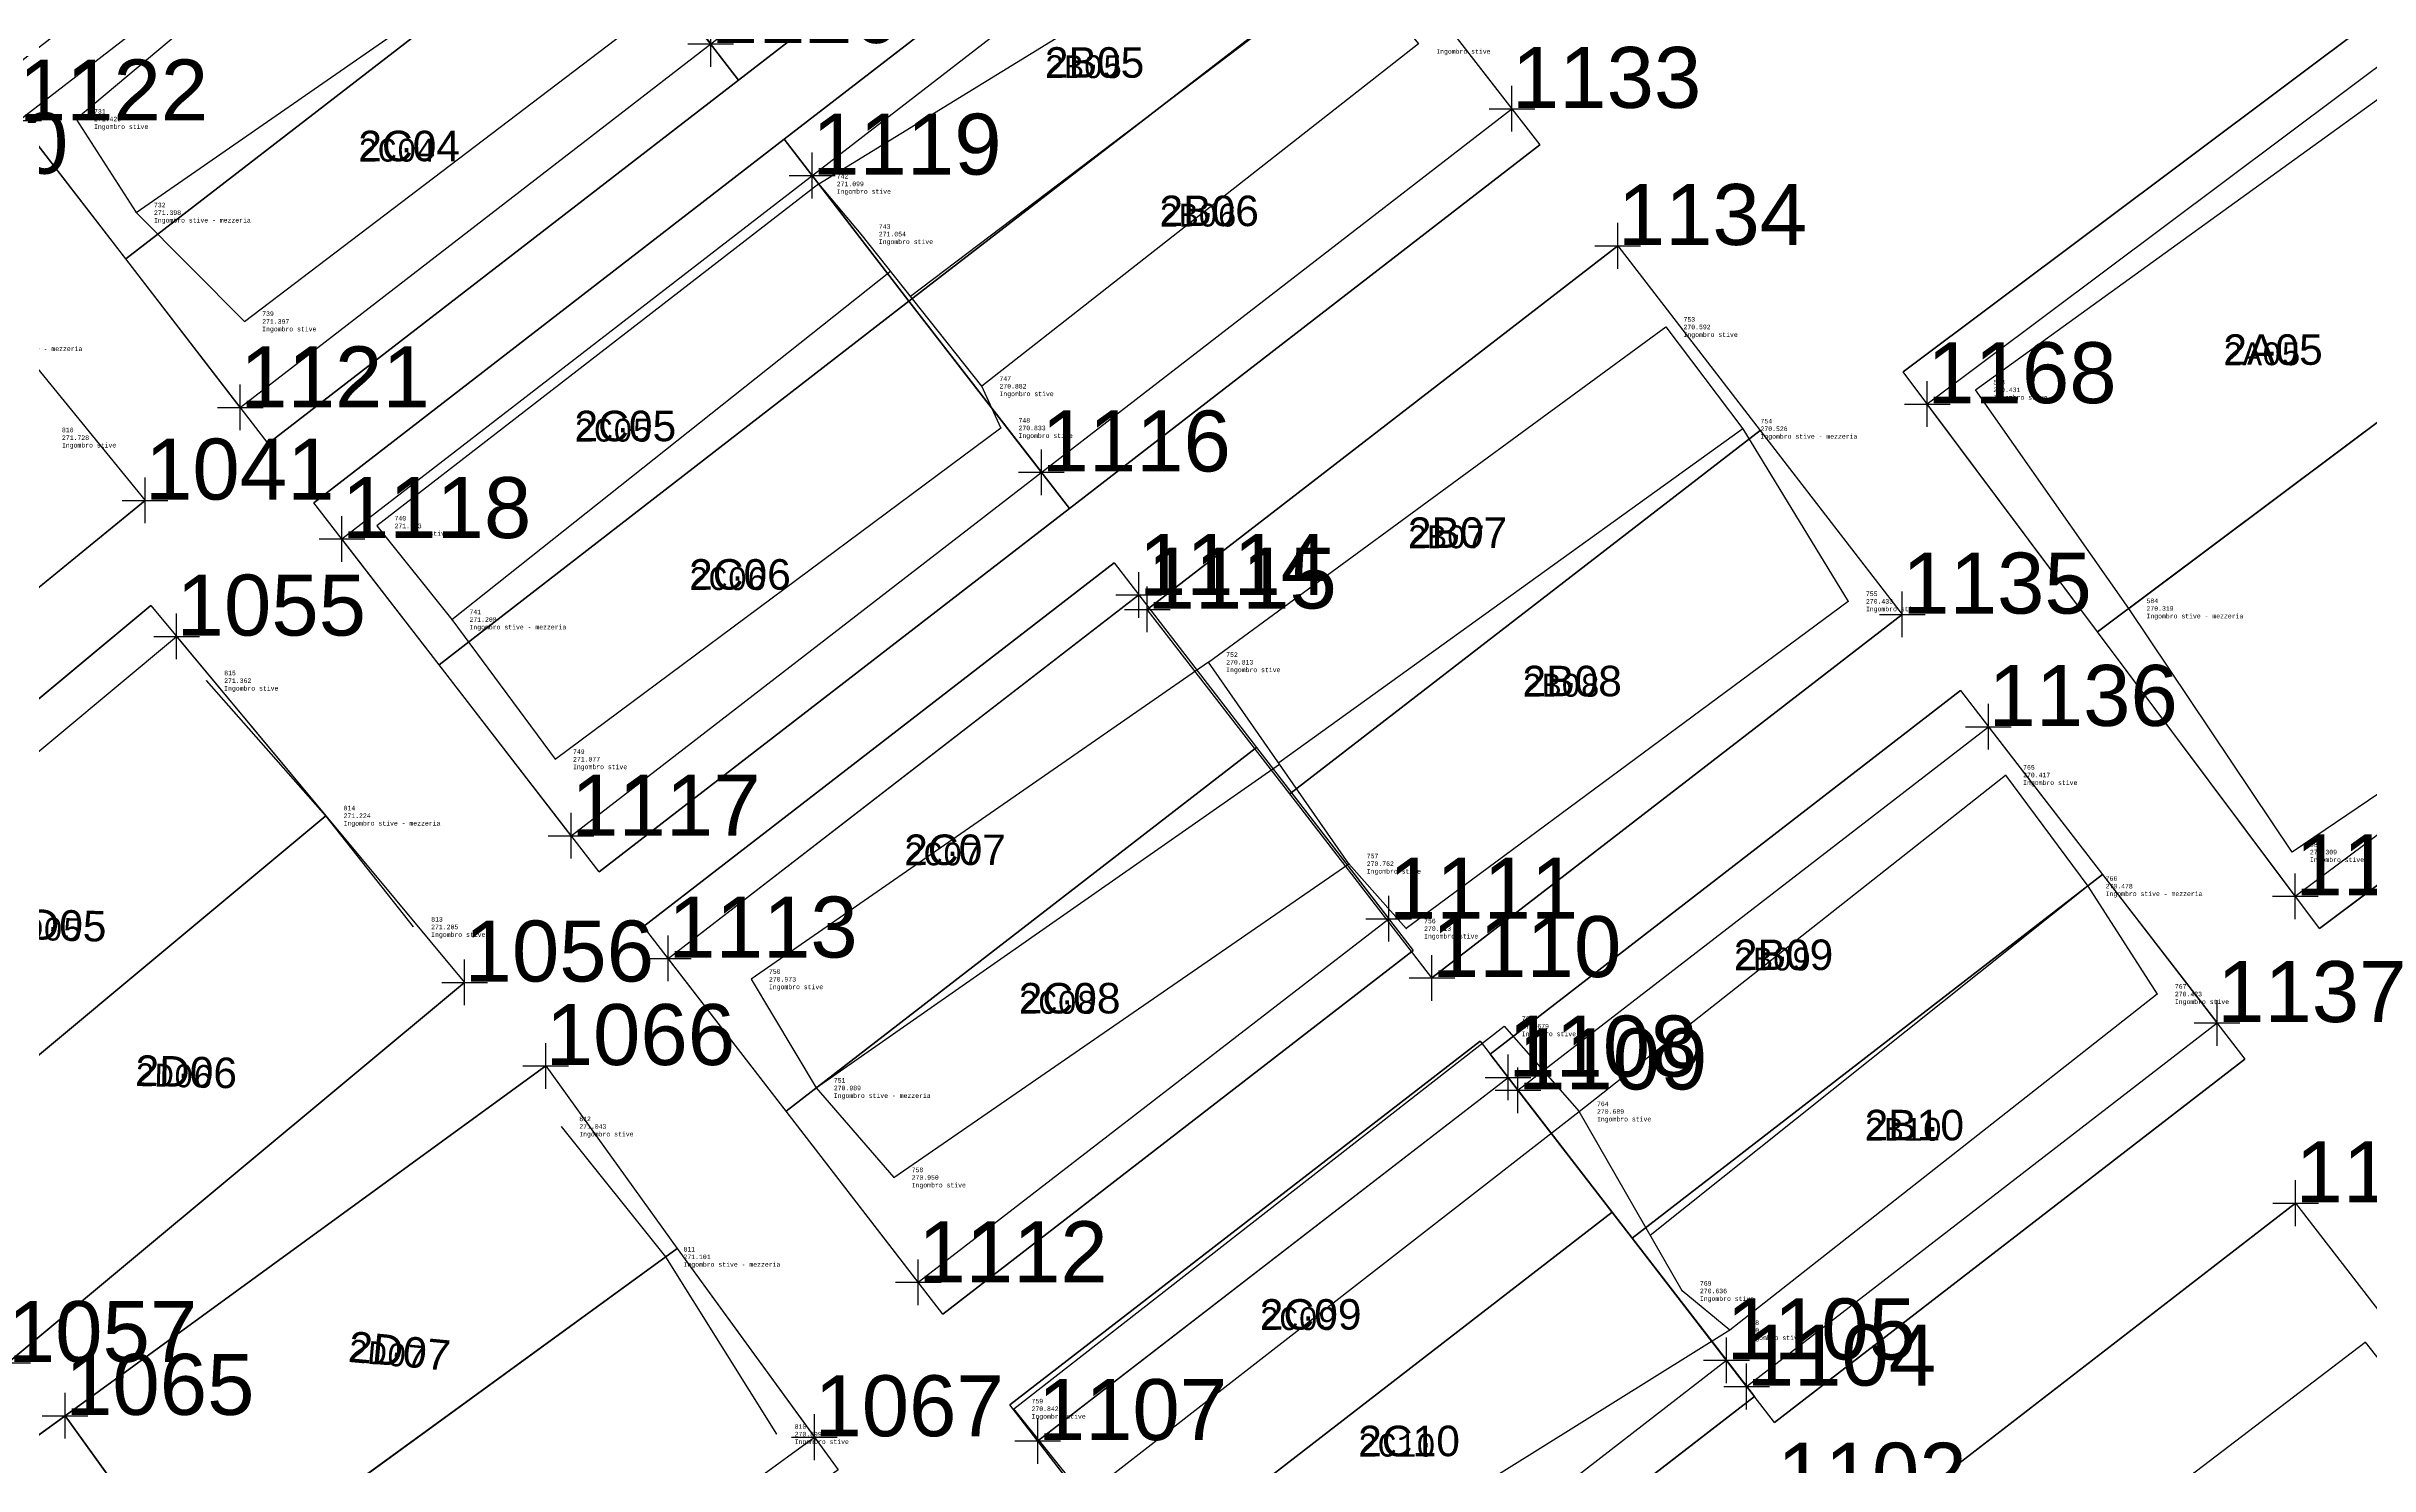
# Model space of a CAD drawing. Extents: x -1000 to 923337, y -63322 to 323191.
# Drawn here: x 249076 to 299885, y 67759 to 98782 of the extents above; entities that cross this region are included whole.
import ezdxf
from ezdxf.enums import TextEntityAlignment as Align

# ---------------------------------------------------------------- set-up
doc = ezdxf.new("R2010")
doc.units = 0
doc.header["$PDMODE"] = 35
doc.header["$PDSIZE"] = 1
for name, color, linetype in [('punti tracciati', 7, 'Continuous'), ('WF nome aree GPS', 7, 'Continuous'), ('WF_ingombro_stive_2', 1, 'Continuous'), ('WF_lato_di_accesso', 40, 'Continuous'), ('WF_nome_aree_GPS', 7, 'Continuous'), ('WF_tracciatura', 30, 'Continuous')]:
    doc.layers.add(name, color=color, linetype=linetype)
for name, color, linetype, lineweight in [('WF ingombro stive 2', 1, 'Continuous', 30), ('WF lato di accesso', 40, 'Continuous', 30), ('WF tracciatura', 30, 'Continuous', 30)]:
    doc.layers.add(name, color=color, linetype=linetype, lineweight=lineweight)
doc.styles.add('FONTSTYLE_1', font='arial.ttf', dxfattribs={"height": 0.2})
doc.styles.add('FONTSTYLE_2', font='arial.ttf', dxfattribs={"height": 0.2})
doc.styles.get("Standard").update_dxf_attribs({"font": 'consola.ttf', "height": 500})

# ---------------------------------------------------------------- blocks, each defined once
blk = doc.blocks.new('rilievo 2')
at = {"color": 8}
for points in [[(347289, -485032, -777), (337889, -492921, -571), (339200, -494968, -593), (341567, -497346, -595), (351295, -489952, -823)], [(339200, -494968, -593), (349504, -487826, -801)], [(365781, -489495, -1177), (356136, -496801, -1008)], [(354133, -494340, -892), (344462, -501817, -718), (346101, -503864, -783), (348365, -506918, -915), (358109, -499676, -1158), (357692, -498763, -1109)], [(346101, -503864, -783), (355695, -496245, -979)], [(382780, -503622, -1672), (392506, -496343, -1791)], [(374337, -499693, -1466), (364188, -506999, -1204)], [(362651, -504797, -1178), (352650, -511728, -1019), (354070, -514105, -1002), (355772, -516062, -1042), (365725, -509201, -1229)], [(345263, -510584, -786), (343347, -508153, -768), (340736, -505200, -630)], [(354070, -514105, -1002), (364206, -507026, -1204)], [(381886, -509693, -1513), (372314, -517327, -253129)], [(360479, -522615, -1052), (359841, -522918, -1148), (358393, -521118, -1149), (369117, -512756, -1313), (370761, -514619, -1303)], [(374052, -519400, -1370), (363315, -526095, -1184), (361736, -524383, -897), (360479, -522615, -1052), (370761, -514619, -1303)], [(353213, -521673, -1093), (350782, -517797, -890), (348502, -514947, -948)]]:
    blk.add_polyline3d(points, dxfattribs=at)
for points in [[(355054, -495437, -938), (354133, -494340, -892), (364574, -487924, -1094), (365781, -489495, -1177), (367246, -491278, -1214), (357692, -498763, -1109)], [(389114, -491843, -1792), (392506, -496343, -1791), (396638, -501993, -1839), (386353, -508947, -1682), (382780, -503622, -1672), (379429, -498842, -1561)], [(362651, -504797, -1178), (372653, -497468, -1399), (374337, -499693, -1466), (376643, -503466, -1558), (366979, -510621, -1278), (365725, -509201, -1229)], [(370761, -514619, -1303), (380082, -507263, -1574), (381886, -509693, -1513), (383400, -512051, -1568), (374052, -519400, -1370), (373012, -518543, -1355)], [(387951, -519659, -1616), (393272, -526405, -1688), (383711, -533397, -1597), (378575, -526813, -1499)]]:
    blk.add_polyline3d(points, close=True, dxfattribs=at)
for p in [(337889, -492921, -571), (354133, -494340, -892), (339200, -494968, -593), (355054, -495437, -938), (341567, -497346, -595), (372653, -497468, -1399), (357692, -498763, -1109), (379429, -498842, -1561), (358109, -499676, -1158), (374337, -499693, -1466), (344462, -501817, -718), (376643, -503466, -1558), (346101, -503864, -783), (382780, -503622, -1672), (362651, -504797, -1178), (340736, -505200, -630), (348365, -506918, -915), (380082, -507263, -1574), (343347, -508153, -768), (386353, -508947, -1682), (365725, -509201, -1229), (381886, -509693, -1513), (345263, -510584, -786), (366979, -510621, -1278), (352650, -511728, -1019), (383400, -512051, -1568), (369117, -512756, -1313), (354070, -514105, -1002), (370761, -514619, -1303), (348502, -514947, -948), (355772, -516062, -1042), (350782, -517797, -890), (373012, -518543, -1355), (374052, -519400, -1370), (387951, -519659, -1616), (358393, -521118, -1149), (353213, -521673, -1093)]:
    blk.add_point(p, dxfattribs=at)
for s, p in [('Ingombro stive', (367635, -491445, -1214)), ('731', (338278, -492755, -571)), ('271.420', (338278, -492921, -571)), ('Ingombro stive', (338278, -493088, -571)), ('271.099', (354522, -494340, -892)), ('742', (354522, -494173, -892)), ('732', (339589, -494801, -593)), ('Ingombro stive', (354522, -494506, -892)), ('271.398', (339589, -494968, -593)), ('Ingombro stive - mezzeria', (339589, -495135, -593)), ('743', (355443, -495271, -938)), ('271.054', (355443, -495437, -938)), ('Ingombro stive', (355443, -495604, -938)), ('271.397', (341956, -497346, -595)), ('739', (341956, -497179, -595)), ('270.592', (373042, -497468, -1399)), ('753', (373042, -497302, -1399)), ('Ingombro stive - mezzeria', (335905, -497945, -116)), ('Ingombro stive', (341956, -497513, -595)), ('Ingombro stive', (373042, -497635, -1399)), ('270.882', (358081, -498763, -1109)), ('747', (358081, -498596, -1109)), ('Ingombro stive', (358081, -498930, -1109)), ('583', (379818, -498675, -1561)), ('270.431', (379818, -498842, -1561)), ('Ingombro stive', (379818, -499009, -1561)), ('816', (337577, -499720, -264)), ('271.728', (337577, -499887, -264)), ('270.833', (358498, -499676, -1158)), ('748', (358498, -499509, -1158)), ('Ingombro stive', (358498, -499843, -1158)), ('270.526', (374726, -499693, -1466)), ('754', (374726, -499527, -1466)), ('Ingombro stive - mezzeria', (374726, -499860, -1466)), ('Ingombro stive', (337577, -500053, -264)), ('271.273', (344851, -501817, -718)), ('740', (344851, -501650, -718)), ('Ingombro stive', (344851, -501983, -718)), ('270.433', (377032, -503466, -1558)), ('755', (377032, -503300, -1558)), ('584', (383168, -503455, -1672)), ('271.208', (346490, -503864, -783)), ('741', (346490, -503697, -783)), ('Ingombro stive - mezzeria', (346490, -504030, -783)), ('Ingombro stive', (377032, -503633, -1558)), ('270.319', (383168, -503622, -1672)), ('Ingombro stive - mezzeria', (383168, -503788, -1672)), ('815', (341125, -505033, -630)), ('270.813', (363040, -504797, -1178)), ('752', (363040, -504631, -1178)), ('Ingombro stive', (363040, -504964, -1178)), ('271.362', (341125, -505200, -630)), ('Ingombro stive', (341125, -505367, -630)), ('271.077', (348754, -506918, -915)), ('749', (348754, -506752, -915)), ('Ingombro stive', (348754, -507085, -915)), ('765', (380470, -507096, -1574)), ('270.417', (380470, -507263, -1574)), ('Ingombro stive', (380470, -507430, -1574)), ('814', (343736, -507986, -768)), ('271.224', (343736, -508153, -768)), ('Ingombro stive - mezzeria', (343736, -508319, -768)), ('757', (366114, -509034, -1229)), ('585', (386742, -508781, -1682)), ('270.309', (386742, -508947, -1682)), ('Ingombro stive', (386742, -509114, -1682)), ('270.762', (366114, -509201, -1229)), ('Ingombro stive', (366114, -509367, -1229)), ('766', (382275, -509526, -1513)), ('270.478', (382275, -509693, -1513)), ('Ingombro stive - mezzeria', (382275, -509860, -1513)), ('813', (345652, -510417, -786)), ('271.205', (345652, -510584, -786)), ('270.713', (367368, -510621, -1278)), ('756', (367368, -510454, -1278)), ('Ingombro stive', (345652, -510751, -786)), ('Ingombro stive', (367368, -510787, -1278)), ('750', (353039, -511561, -1019)), ('270.973', (353039, -511728, -1019)), ('Ingombro stive', (353039, -511895, -1019)), ('270.423', (383789, -512051, -1568)), ('767', (383789, -511885, -1568)), ('763', (369506, -512589, -1313)), ('Ingombro stive', (383789, -512218, -1568)), ('270.679', (369506, -512756, -1313)), ('Ingombro stive', (369506, -512923, -1313)), ('270.989', (354459, -514105, -1002)), ('751', (354459, -513938, -1002)), ('Ingombro stive - mezzeria', (354459, -514272, -1002)), ('270.689', (371150, -514619, -1303)), ('764', (371150, -514453, -1303)), ('812', (348891, -514780, -948)), ('271.043', (348891, -514947, -948)), ('Ingombro stive', (348891, -515114, -948)), ('Ingombro stive', (371150, -514786, -1303)), ('270.950', (356161, -516062, -1042)), ('758', (356161, -515896, -1042)), ('Ingombro stive', (356161, -516229, -1042)), ('811', (351171, -517630, -890)), ('271.101', (351171, -517797, -890)), ('Ingombro stive - mezzeria', (351171, -517963, -890)), ('270.636', (373401, -518543, -1355)), ('769', (373401, -518376, -1355)), ('Ingombro stive', (373401, -518710, -1355)), ('768', (374441, -519233, -1370)), ('270.621', (374441, -519400, -1370)), ('Ingombro stive', (374441, -519567, -1370)), ('270.842', (358782, -521118, -1149)), ('759', (358782, -520951, -1149)), ('Ingombro stive', (358782, -521285, -1149)), ('810', (353602, -521506, -1093)), ('270.899', (353602, -521673, -1093)), ('Ingombro stive', (353602, -521839, -1093))]:
    blk.add_text(s, height=100, dxfattribs=at).set_placement(p, align=Align.MIDDLE_LEFT)
blk = doc.blocks.new('Croce___ATS')
at = {"color": 0}
for p, q in [((-0.5, 0), (0.5, 0)), ((0, -0.5), (0, 0.5))]:
    blk.add_line(p, q, dxfattribs=at)
blk = doc.blocks.new('T_P_46')
at = {"color": 7}
blk.add_point((0, 0), dxfattribs=at)
blk.add_blockref('Croce___ATS', (0, 0), dxfattribs=at)
at = {"color": 7, "insert": (0, 0), "char_height": 1.3333, "attachment_point": 7, "style": 'FONTSTYLE_1'}
blk.add_mtext('1040', dxfattribs=at)
blk = doc.blocks.new('T_P_47')
at = {"color": 7}
blk.add_point((0, 0), dxfattribs=at)
blk.add_blockref('Croce___ATS', (0, 0), dxfattribs=at)
at = {"color": 7, "insert": (0, 0), "char_height": 1.3333, "attachment_point": 7, "style": 'FONTSTYLE_1'}
blk.add_mtext('1041', dxfattribs=at)
blk = doc.blocks.new('T_P_61')
at = {"color": 7}
blk.add_point((0, 0), dxfattribs=at)
blk.add_blockref('Croce___ATS', (0, 0), dxfattribs=at)
at = {"color": 7, "insert": (0, 0), "char_height": 1.3333, "attachment_point": 7, "style": 'FONTSTYLE_1'}
blk.add_mtext('1055', dxfattribs=at)
blk = doc.blocks.new('T_P_62')
at = {"color": 7}
blk.add_point((0, 0), dxfattribs=at)
blk.add_blockref('Croce___ATS', (0, 0), dxfattribs=at)
at = {"color": 7, "insert": (0, 0), "char_height": 1.3333, "attachment_point": 7, "style": 'FONTSTYLE_1'}
blk.add_mtext('1056', dxfattribs=at)
blk = doc.blocks.new('T_P_63')
at = {"color": 7}
blk.add_point((0, 0), dxfattribs=at)
blk.add_blockref('Croce___ATS', (0, 0), dxfattribs=at)
at = {"color": 7, "insert": (0, 0), "char_height": 1.3333, "attachment_point": 7, "style": 'FONTSTYLE_1'}
blk.add_mtext('1057', dxfattribs=at)
blk = doc.blocks.new('T_P_71')
at = {"color": 7}
blk.add_point((0, 0), dxfattribs=at)
blk.add_blockref('Croce___ATS', (0, 0), dxfattribs=at)
at = {"color": 7, "insert": (0, 0), "char_height": 1.3333, "attachment_point": 7, "style": 'FONTSTYLE_1'}
blk.add_mtext('1065', dxfattribs=at)
blk = doc.blocks.new('T_P_72')
at = {"color": 7}
blk.add_point((0, 0), dxfattribs=at)
blk.add_blockref('Croce___ATS', (0, 0), dxfattribs=at)
at = {"color": 7, "insert": (0, 0), "char_height": 1.3333, "attachment_point": 7, "style": 'FONTSTYLE_1'}
blk.add_mtext('1066', dxfattribs=at)
blk = doc.blocks.new('T_P_73')
at = {"color": 7}
blk.add_point((0, 0), dxfattribs=at)
blk.add_blockref('Croce___ATS', (0, 0), dxfattribs=at)
at = {"color": 7, "insert": (0, 0), "char_height": 1.3333, "attachment_point": 7, "style": 'FONTSTYLE_1'}
blk.add_mtext('1067', dxfattribs=at)
blk = doc.blocks.new('T_P_108')
at = {"color": 7}
blk.add_point((0, 0), dxfattribs=at)
blk.add_blockref('Croce___ATS', (0, 0), dxfattribs=at)
at = {"color": 7, "insert": (0, 0), "char_height": 1.3333, "attachment_point": 7, "style": 'FONTSTYLE_1'}
blk.add_mtext('1102', dxfattribs=at)
blk = doc.blocks.new('T_P_110')
at = {"color": 7}
blk.add_point((0, 0), dxfattribs=at)
blk.add_blockref('Croce___ATS', (0, 0), dxfattribs=at)
at = {"color": 7, "insert": (0, 0), "char_height": 1.3333, "attachment_point": 7, "style": 'FONTSTYLE_1'}
blk.add_mtext('1104', dxfattribs=at)
blk = doc.blocks.new('T_P_111')
at = {"color": 7}
blk.add_point((0, 0), dxfattribs=at)
blk.add_blockref('Croce___ATS', (0, 0), dxfattribs=at)
at = {"color": 7, "insert": (0, 0), "char_height": 1.3333, "attachment_point": 7, "style": 'FONTSTYLE_1'}
blk.add_mtext('1105', dxfattribs=at)
blk = doc.blocks.new('T_P_113')
at = {"color": 7}
blk.add_point((0, 0), dxfattribs=at)
blk.add_blockref('Croce___ATS', (0, 0), dxfattribs=at)
at = {"color": 7, "insert": (0, 0), "char_height": 1.3333, "attachment_point": 7, "style": 'FONTSTYLE_1'}
blk.add_mtext('1107', dxfattribs=at)
blk = doc.blocks.new('T_P_114')
at = {"color": 7}
blk.add_point((0, 0), dxfattribs=at)
blk.add_blockref('Croce___ATS', (0, 0), dxfattribs=at)
at = {"color": 7, "insert": (0, 0), "char_height": 1.3333, "attachment_point": 7, "style": 'FONTSTYLE_1'}
blk.add_mtext('1108', dxfattribs=at)
blk = doc.blocks.new('T_P_115')
at = {"color": 7}
blk.add_point((0, 0), dxfattribs=at)
blk.add_blockref('Croce___ATS', (0, 0), dxfattribs=at)
at = {"color": 7, "insert": (0, 0), "char_height": 1.3333, "attachment_point": 7, "style": 'FONTSTYLE_1'}
blk.add_mtext('1109', dxfattribs=at)
blk = doc.blocks.new('T_P_116')
at = {"color": 7}
blk.add_point((0, 0), dxfattribs=at)
blk.add_blockref('Croce___ATS', (0, 0), dxfattribs=at)
at = {"color": 7, "insert": (0, 0), "char_height": 1.3333, "attachment_point": 7, "style": 'FONTSTYLE_1'}
blk.add_mtext('1110', dxfattribs=at)
blk = doc.blocks.new('T_P_117')
at = {"color": 7}
blk.add_point((0, 0), dxfattribs=at)
blk.add_blockref('Croce___ATS', (0, 0), dxfattribs=at)
at = {"color": 7, "insert": (0, 0), "char_height": 1.3333, "attachment_point": 7, "style": 'FONTSTYLE_1'}
blk.add_mtext('1111', dxfattribs=at)
blk = doc.blocks.new('T_P_118')
at = {"color": 7}
blk.add_point((0, 0), dxfattribs=at)
blk.add_blockref('Croce___ATS', (0, 0), dxfattribs=at)
at = {"color": 7, "insert": (0, 0), "char_height": 1.3333, "attachment_point": 7, "style": 'FONTSTYLE_1'}
blk.add_mtext('1112', dxfattribs=at)
blk = doc.blocks.new('T_P_119')
at = {"color": 7}
blk.add_point((0, 0), dxfattribs=at)
blk.add_blockref('Croce___ATS', (0, 0), dxfattribs=at)
at = {"color": 7, "insert": (0, 0), "char_height": 1.3333, "attachment_point": 7, "style": 'FONTSTYLE_1'}
blk.add_mtext('1113', dxfattribs=at)
blk = doc.blocks.new('T_P_120')
at = {"color": 7}
blk.add_point((0, 0), dxfattribs=at)
blk.add_blockref('Croce___ATS', (0, 0), dxfattribs=at)
at = {"color": 7, "insert": (0, 0), "char_height": 1.3333, "attachment_point": 7, "style": 'FONTSTYLE_1'}
blk.add_mtext('1114', dxfattribs=at)
blk = doc.blocks.new('T_P_121')
at = {"color": 7}
blk.add_point((0, 0), dxfattribs=at)
blk.add_blockref('Croce___ATS', (0, 0), dxfattribs=at)
at = {"color": 7, "insert": (0, 0), "char_height": 1.3333, "attachment_point": 7, "style": 'FONTSTYLE_1'}
blk.add_mtext('1115', dxfattribs=at)
blk = doc.blocks.new('T_P_122')
at = {"color": 7}
blk.add_point((0, 0), dxfattribs=at)
blk.add_blockref('Croce___ATS', (0, 0), dxfattribs=at)
at = {"color": 7, "insert": (0, 0), "char_height": 1.3333, "attachment_point": 7, "style": 'FONTSTYLE_1'}
blk.add_mtext('1116', dxfattribs=at)
blk = doc.blocks.new('T_P_123')
at = {"color": 7}
blk.add_point((0, 0), dxfattribs=at)
blk.add_blockref('Croce___ATS', (0, 0), dxfattribs=at)
at = {"color": 7, "insert": (0, 0), "char_height": 1.3333, "attachment_point": 7, "style": 'FONTSTYLE_1'}
blk.add_mtext('1117', dxfattribs=at)
blk = doc.blocks.new('T_P_124')
at = {"color": 7}
blk.add_point((0, 0), dxfattribs=at)
blk.add_blockref('Croce___ATS', (0, 0), dxfattribs=at)
at = {"color": 7, "insert": (0, 0), "char_height": 1.3333, "attachment_point": 7, "style": 'FONTSTYLE_1'}
blk.add_mtext('1118', dxfattribs=at)
blk = doc.blocks.new('T_P_125')
at = {"color": 7}
blk.add_point((0, 0), dxfattribs=at)
blk.add_blockref('Croce___ATS', (0, 0), dxfattribs=at)
at = {"color": 7, "insert": (0, 0), "char_height": 1.3333, "attachment_point": 7, "style": 'FONTSTYLE_1'}
blk.add_mtext('1119', dxfattribs=at)
blk = doc.blocks.new('T_P_126')
at = {"color": 7}
blk.add_point((0, 0), dxfattribs=at)
blk.add_blockref('Croce___ATS', (0, 0), dxfattribs=at)
at = {"color": 7, "insert": (0, 0), "char_height": 1.3333, "attachment_point": 7, "style": 'FONTSTYLE_1'}
blk.add_mtext('1120', dxfattribs=at)
blk = doc.blocks.new('T_P_127')
at = {"color": 7}
blk.add_point((0, 0), dxfattribs=at)
blk.add_blockref('Croce___ATS', (0, 0), dxfattribs=at)
at = {"color": 7, "insert": (0, 0), "char_height": 1.3333, "attachment_point": 7, "style": 'FONTSTYLE_1'}
blk.add_mtext('1121', dxfattribs=at)
blk = doc.blocks.new('T_P_128')
at = {"color": 7}
blk.add_point((0, 0), dxfattribs=at)
blk.add_blockref('Croce___ATS', (0, 0), dxfattribs=at)
at = {"color": 7, "insert": (0, 0), "char_height": 1.3333, "attachment_point": 7, "style": 'FONTSTYLE_1'}
blk.add_mtext('1122', dxfattribs=at)
blk = doc.blocks.new('T_P_139')
at = {"color": 7}
blk.add_point((0, 0), dxfattribs=at)
blk.add_blockref('Croce___ATS', (0, 0), dxfattribs=at)
at = {"color": 7, "insert": (0, 0), "char_height": 1.3333, "attachment_point": 7, "style": 'FONTSTYLE_1'}
blk.add_mtext('1133', dxfattribs=at)
blk = doc.blocks.new('T_P_140')
at = {"color": 7}
blk.add_point((0, 0), dxfattribs=at)
blk.add_blockref('Croce___ATS', (0, 0), dxfattribs=at)
at = {"color": 7, "insert": (0, 0), "char_height": 1.3333, "attachment_point": 7, "style": 'FONTSTYLE_1'}
blk.add_mtext('1134', dxfattribs=at)
blk = doc.blocks.new('T_P_141')
at = {"color": 7}
blk.add_point((0, 0), dxfattribs=at)
blk.add_blockref('Croce___ATS', (0, 0), dxfattribs=at)
at = {"color": 7, "insert": (0, 0), "char_height": 1.3333, "attachment_point": 7, "style": 'FONTSTYLE_1'}
blk.add_mtext('1135', dxfattribs=at)
blk = doc.blocks.new('T_P_142')
at = {"color": 7}
blk.add_point((0, 0), dxfattribs=at)
blk.add_blockref('Croce___ATS', (0, 0), dxfattribs=at)
at = {"color": 7, "insert": (0, 0), "char_height": 1.3333, "attachment_point": 7, "style": 'FONTSTYLE_1'}
blk.add_mtext('1136', dxfattribs=at)
blk = doc.blocks.new('T_P_143')
at = {"color": 7}
blk.add_point((0, 0), dxfattribs=at)
blk.add_blockref('Croce___ATS', (0, 0), dxfattribs=at)
at = {"color": 7, "insert": (0, 0), "char_height": 1.3333, "attachment_point": 7, "style": 'FONTSTYLE_1'}
blk.add_mtext('1137', dxfattribs=at)
blk = doc.blocks.new('T_P_144')
at = {"color": 7}
blk.add_point((0, 0), dxfattribs=at)
blk.add_blockref('Croce___ATS', (0, 0), dxfattribs=at)
at = {"color": 7, "insert": (0, 0), "char_height": 1.3333, "attachment_point": 7, "style": 'FONTSTYLE_1'}
blk.add_mtext('1138', dxfattribs=at)
blk = doc.blocks.new('T_P_173')
at = {"color": 7}
blk.add_point((0, 0), dxfattribs=at)
blk.add_blockref('Croce___ATS', (0, 0), dxfattribs=at)
at = {"color": 7, "insert": (0, 0), "char_height": 1.3333, "attachment_point": 7, "style": 'FONTSTYLE_1'}
blk.add_mtext('1167', dxfattribs=at)
blk = doc.blocks.new('T_P_174')
at = {"color": 7}
blk.add_point((0, 0), dxfattribs=at)
blk.add_blockref('Croce___ATS', (0, 0), dxfattribs=at)
at = {"color": 7, "insert": (0, 0), "char_height": 1.3333, "attachment_point": 7, "style": 'FONTSTYLE_1'}
blk.add_mtext('1168', dxfattribs=at)
blk = doc.blocks.new('punti tracciatura 2')
at = {"layer": 'WF_ingombro_stive_2', "ltscale": 0.5, "flags": 128}
for points, elevation in [([(1346597.127, -3433.145), (1346599.465, -3436.172), (1346589.177, -3444.119), (1346586.838, -3441.092)], 271.991), ([(1346614.48, -3434.348), (1346616.595, -3437.098), (1346606.306, -3445.045), (1346604.191, -3442.295)], 271.991), ([(1346591.683, -3447.364), (1346589.177, -3444.119), (1346599.465, -3436.172), (1346601.971, -3439.417)], 271.991), ([(1346609.205, -3448.784), (1346606.306, -3445.045), (1346616.595, -3437.098), (1346619.493, -3440.837)], 271.991), ([(1346638.986, -3439.503), (1346642.712, -3444.482), (1346632.304, -3452.271), (1346628.578, -3447.292)], 270.2), ([(1346604.191, -3442.295), (1346606.306, -3445.045), (1346596.032, -3452.994), (1346593.905, -3450.241)], 271.991), ([(1346636.629, -3458.051), (1346632.304, -3452.271), (1346642.712, -3444.482), (1346647.038, -3450.262)], 270.2), ([(1346598.918, -3456.73), (1346596.032, -3452.994), (1346606.306, -3445.045), (1346609.205, -3448.784)], 271.991), ([(1346611.332, -3451.464), (1346613.911, -3454.803), (1346603.623, -3462.75), (1346601.044, -3459.411)], 270.989), ([(1346590.29, -3452.372), (1346593.553, -3456.291), (1346583.563, -3464.61), (1346580.3, -3460.691)], 271.224), ([(1346629.916, -3454.347), (1346632.411, -3457.577), (1346622.123, -3465.524), (1346619.628, -3462.294)], 272.003), ([(1346606.512, -3466.49), (1346603.623, -3462.75), (1346613.911, -3454.803), (1346616.8, -3458.543)], 270.989), ([(1346624.629, -3468.769), (1346622.123, -3465.524), (1346632.411, -3457.577), (1346634.917, -3460.822)], 272.003), ([(1346619.411, -3462.013), (1346621.688, -3464.961), (1346611.4, -3472.908), (1346609.123, -3469.96)], 272.003), ([(1346613.9, -3476.144), (1346611.4, -3472.908), (1346621.688, -3464.961), (1346624.188, -3468.197)], 272.003), ([(1346593.727, -3477.525), (1346590.726, -3473.401), (1346601.239, -3465.753), (1346604.239, -3469.877)], 271.426)]:
    blk.add_lwpolyline(points, dxfattribs=dict(at, elevation=elevation))
for points, elevation in [([(1346621.809, -3443.833), (1346624.927, -3447.869), (1346614.639, -3455.816), (1346611.521, -3451.78)], 271.991), ([(1346586.372, -3445.449), (1346589.599, -3449.399), (1346579.533, -3457.624), (1346576.306, -3453.675)], 271.875), ([(1346624.927, -3447.869), (1346628.033, -3451.891), (1346617.745, -3459.838), (1346614.639, -3455.816)], 271.991), ([(1346593.553, -3456.291), (1346596.588, -3459.935), (1346586.598, -3468.254), (1346583.563, -3464.61)], 271.224), ([(1346598.362, -3461.761), (1346601.239, -3465.753), (1346590.726, -3473.401), (1346587.85, -3469.409)], 271.426), ([(1346636.635, -3464.762), (1346640.364, -3469.589), (1346630.076, -3477.536), (1346626.347, -3472.709)], 274.028), ([(1346587.85, -3469.409), (1346590.726, -3473.401), (1346580.214, -3481.049), (1346577.346, -3477.051)], 271.426)]:
    blk.add_lwpolyline(points, close=True, dxfattribs=dict(at, elevation=elevation))
at = {"layer": 'WF_lato_di_accesso', "ltscale": 0.5}
for p, q in [((1346621.809, -3443.833, 271.991), (1346611.521, -3451.78, 271.991)), ((1346579.533, -3457.624, 271.875), (1346589.599, -3449.399, 271.875)), ((1346617.745, -3459.838, 271.991), (1346628.033, -3451.891, 271.991)), ((1346586.598, -3468.254, 271.224), (1346596.588, -3459.935, 271.224)), ((1346598.362, -3461.761, 271.426), (1346587.85, -3469.409, 271.426)), ((1346636.635, -3464.762, 274.028), (1346626.347, -3472.709, 274.028)), ((1346587.85, -3469.409, 271.426), (1346577.346, -3477.051, 271.426))]:
    blk.add_line(p, q, dxfattribs=at)
at = {"layer": 'WF_tracciatura', "ltscale": 0.5}
for p, q in [((1346586.838, -3441.092, 271.991), (1346607.415, -3425.198, 271.991)), ((1346591.683, -3447.364, 271.991), (1346612.259, -3431.47, 271.991)), ((1346593.905, -3450.241, 271.991), (1346614.481, -3434.346, 271.991)), ((1346638.986, -3439.503, 270.2), (1346628.578, -3447.292, 270.2)), ((1346598.918, -3456.73, 271.991), (1346619.494, -3440.836, 271.991)), ((1346636.629, -3458.051, 270.2), (1346647.038, -3450.262, 270.2)), ((1346601.044, -3459.411, 270.989), (1346611.332, -3451.464, 270.989)), ((1346570.31, -3469.01, 271.224), (1346590.29, -3452.372, 271.224)), ((1346619.628, -3462.294, 272.003), (1346629.916, -3454.347, 272.003)), ((1346606.512, -3466.49, 270.989), (1346616.8, -3458.543, 270.989)), ((1346624.629, -3468.769, 272.003), (1346634.917, -3460.822, 272.003)), ((1346609.123, -3469.96, 272.003), (1346619.411, -3462.013, 272.003)), ((1346613.9, -3476.144, 272.003), (1346624.188, -3468.197, 272.003)), ((1346583.214, -3485.173, 271.426), (1346604.239, -3469.877, 271.426))]:
    blk.add_line(p, q, dxfattribs=at)
at = {"color": 7}
for name, p in [('T_P_126', (1346601.971, -3439.417, 271.991)), ('T_P_128', (1346586.838, -3441.092, 271.991)), ('T_P_139', (1346619.494, -3440.836, 271.991)), ('T_P_46', (1346583.778, -3442.274, 271.875)), ('T_P_125', (1346604.191, -3442.295, 271.991)), ('T_P_140', (1346621.809, -3443.833, 271.991)), ('T_P_127', (1346591.683, -3447.364, 271.991)), ('T_P_174', (1346628.578, -3447.292, 270.2)), ('T_P_122', (1346609.205, -3448.784, 271.991)), ('T_P_47', (1346589.599, -3449.399, 271.875)), ('T_P_124', (1346593.905, -3450.241, 271.991)), ('T_P_120', (1346611.332, -3451.464, 270.989)), ('T_P_121', (1346611.521, -3451.78, 271.991)), ('T_P_141', (1346628.033, -3451.891, 271.991)), ('T_P_61', (1346590.29, -3452.372, 271.224)), ('T_P_142', (1346629.916, -3454.347, 272.003)), ('T_P_123', (1346598.918, -3456.73, 271.991)), ('T_P_173', (1346636.629, -3458.051, 270.2)), ('T_P_117', (1346616.8, -3458.543, 270.989)), ('T_P_119', (1346601.044, -3459.411, 270.989)), ('T_P_116', (1346617.745, -3459.838, 271.991)), ('T_P_62', (1346596.588, -3459.935, 271.224)), ('T_P_143', (1346634.917, -3460.822, 272.003)), ('T_P_72', (1346598.362, -3461.761, 271.426)), ('T_P_114', (1346619.411, -3462.013, 272.003)), ('T_P_115', (1346619.628, -3462.294, 272.003)), ('T_P_144', (1346636.635, -3464.762, 274.028)), ('T_P_118', (1346606.512, -3466.49, 270.989)), ('T_P_63', (1346586.598, -3468.254, 271.224)), ('T_P_111', (1346624.188, -3468.197, 272.003)), ('T_P_110', (1346624.629, -3468.769, 272.003)), ('T_P_71', (1346587.85, -3469.409, 271.426)), ('T_P_73', (1346604.239, -3469.877, 271.426)), ('T_P_113', (1346609.123, -3469.96, 272.003)), ('T_P_108', (1346625.299, -3471.351, 274.025))]:
    blk.add_blockref(name, p, dxfattribs=at)
at = {"layer": 'WF_nome_aree_GPS', "char_height": 0.6667, "attachment_point": 7, "style": 'FONTSTYLE_2'}
for s, insert in [('2B05', (1346609.279, -3440.166, 271.943)), ('2C04', (1346594.263, -3441.992, 271.943)), ('2B06', (1346611.786, -3443.411, 271.943)), ('2A05', (1346635.054, -3446.443, 271.943)), ('2C05', (1346598.991, -3448.113, 271.943)), ('2B07', (1346617.219, -3450.445, 271.943)), ('2C06', (1346601.498, -3451.358, 271.943)), ('2B08', (1346619.725, -3453.689, 271.943)), ('2C07', (1346606.203, -3457.378, 270.94)), ('2B09', (1346624.348, -3459.674, 271.943)), ('2C08', (1346608.709, -3460.623, 270.94)), ('2B10', (1346627.209, -3463.397, 271.955)), ('2C09', (1346613.98, -3467.536, 271.955)), ('2C10', (1346616.132, -3470.303, 271.943))]:
    blk.add_mtext(s, dxfattribs=dict(at, insert=insert))
for s, insert, rotation in [('2D05', (1346586.523, -3458.992, 271.175), 358.4), ('2D06', (1346589.378, -3462.2, 271.175), 358.4), ('2D07', (1346594.026, -3468.23, 271.377), 354.6)]:
    blk.add_mtext(s, dxfattribs=dict(at, insert=insert, rotation=rotation))

msp = doc.modelspace()

# ---------------------------------------------------------------- linework, layer by layer
at = {"layer": 'WF ingombro stive 2'}
for points in [[(271385.1, 110031.2), (274502.7, 105995.1), (264214.6, 98048.1), (261096.9, 102084.2)], [(258147.4, 105902.7), (261096.9, 102084.2), (250808.8, 94137.2), (247859.3, 97955.7)], [(275502.1, 104701.3), (278226.7, 101158.7), (267938.6, 93211.8), (265214, 96754.3)], [(261096.9, 102084.2), (264214.6, 98048.1), (253926.5, 90101.1), (250808.8, 94137.2)], [(278226.7, 101158.7), (281737.4, 96629.1), (271449.3, 88682.1), (267938.6, 93211.8)], [(265214, 96754.3), (267938.6, 93211.8), (257664.3, 85262.1), (254925.5, 88807.1)], [(283441.5, 94422.9), (286559.2, 90386.8), (276271.1, 82439.8), (273153.4, 86475.9)], [(267938.6, 93211.8), (271449.3, 88682.1), (261161.2, 80735.1), (257664.3, 85262.1)], [(286559.2, 90386.8), (289665.4, 86365.6), (279377.3, 78418.6), (276271.1, 82439.8)]]:
    msp.add_lwpolyline(points, close=True, dxfattribs=at)
for points, elevation in [([(300090.7, 99458.9), (304344.6, 93774.3), (293936.2, 85985.5), (289682.3, 91670.1)], -1791.5), ([(304344.6, 93774.3), (309197.6, 87289), (298789.2, 79500.3), (293936.2, 85985.5)], -1791.5), ([(248004.6, 92807), (251231.6, 88857.7), (241164.8, 80632.1), (237937.8, 84581.4)], -116.1), ([(272425.5, 87489.7), (275543.2, 83453.6), (265255.1, 75506.6), (262137.4, 79542.7)], -1002.7), ([(251358.2, 86560.9), (255185.4, 81964.9), (245195.4, 73646.1), (241368.2, 78242.2)], -767.6), ([(290937.1, 84700.7), (294043.3, 80679.4), (283755.2, 72732.5), (280648.9, 76753.7)], 12.1), ([(275543.2, 83453.6), (278970.6, 79016.5), (268682.5, 71069.5), (265255.1, 75506.6)], -1002.7), ([(255185.4, 81964.9), (258219.7, 78320.9), (248229.8, 70002.2), (245195.4, 73646.1)], -767.6), ([(294043.3, 80679.4), (297160.9, 76643.3), (286872.8, 68696.3), (283755.2, 72732.5)], 12.1), ([(280431.6, 77035.1), (283320.4, 73295.2), (273032.3, 65348.2), (270143.5, 69088.1)], 12.1), ([(259994.6, 76494.9), (262870.8, 72503.2), (252358.4, 64855.4), (249482.2, 68847.1)], -565.8), ([(283320.4, 73295.2), (286431.4, 69267.8), (276143.3, 61320.8), (273032.3, 65348.2)], 12.1), ([(298267.3, 73494.5), (301996.3, 68667), (291708.2, 60720), (287979.2, 65547.5)], 2036.6), ([(262870.8, 72503.2), (266389.4, 67666.8), (255877, 60018.9), (252358.4, 64855.4)], -565.8), ([(249482.2, 68847.1), (252358.4, 64855.4), (241846, 57207.5), (238977.8, 61205)], -565.8)]:
    msp.add_lwpolyline(points, close=True, dxfattribs=dict(at, elevation=elevation))
at = {"layer": 'WF lato di accesso'}
for p, q in [((264214.6, 98048.1), (274502.7, 105995.1)), ((275502.1, 104701.3), (265214, 96754.3)), ((300090.7, 99458.9, -1791.5), (289682.3, 91670.1, -1791.5)), ((253926.5, 90101.1), (264214.6, 98048.1)), ((265214, 96754.3), (254925.5, 88807.1)), ((271449.3, 88682.1), (281737.4, 96629.1)), ((283441.5, 94422.9), (273153.4, 86475.9)), ((241164.8, 80632.1, -116.1), (251231.6, 88857.7, -116.1)), ((261161.2, 80735.1), (271449.3, 88682.1)), ((272425.5, 87489.7, -1002.7), (262137.4, 79542.7, -1002.7)), ((298789.2, 79500.3, -1791.5), (309197.6, 87289, -1791.5)), ((251358.2, 86560.9, -767.6), (241368.2, 78242.2, -767.6)), ((279377.3, 78418.6), (289665.4, 86365.6)), ((290937.1, 84700.7, 12.1), (280648.9, 76753.7, 12.1)), ((268682.5, 71069.5, -1002.7), (278970.6, 79016.5, -1002.7)), ((248229.8, 70002.2, -767.6), (258219.7, 78320.9, -767.6)), ((280431.6, 77035.1, 12.1), (270143.5, 69088.1, 12.1)), ((259994.6, 76494.9, -565.8), (249482.2, 68847.1, -565.8)), ((286872.8, 68696.3, 12.1), (297160.9, 76643.3, 12.1)), ((298267.3, 73494.5, 2036.6), (287979.2, 65547.5, 2036.6)), ((276143.3, 61320.8, 12.1), (286431.4, 69267.8, 12.1)), ((249482.2, 68847.1, -565.8), (238977.8, 61205, -565.8))]:
    msp.add_line(p, q, dxfattribs=at)
at = {"layer": 'WF tracciatura'}
for p, q in [((248470.6, 97164.3), (269046.8, 113058.3)), ((253315.2, 90892.5), (273891.4, 106786.4)), ((255536.8, 88015.7), (276113.4, 103909.9)), ((300618.5, 98753.6, -1791.5), (290210.1, 90964.8, -1791.5)), ((260549.9, 81526.5), (281126.1, 97420.5)), ((298261.4, 80205.5, -1791.5), (308669.8, 87994.3, -1791.5)), ((262675.9, 78845.5, -1002.7), (272964, 86792.5, -1002.7)), ((231942, 69246.5, -767.6), (251921.9, 85884, -767.6)), ((281260.2, 75962.3, 12.1), (291548.4, 83909.3, 12.1)), ((268144, 71766.7, -1002.7), (278432.1, 79713.7, -1002.7)), ((286261.5, 69487.7, 12.1), (296549.6, 77434.7, 12.1)), ((270754.8, 68296.7, 12.1), (281042.9, 76243.7, 12.1)), ((275531.9, 62112.2, 12.1), (285820.1, 70059.2, 12.1)), ((244846.3, 53083.4, -565.8), (265871.1, 68379.1, -565.8))]:
    msp.add_line(p, q, dxfattribs=at)

# ---------------------------------------------------------------- block references
at = {"color": 251}
msp.add_blockref('rilievo 2', (-88161.4, 590117.4), dxfattribs=at)
at = {"layer": 'punti tracciati', "xscale": 1000, "yscale": 1000, "zscale": 1000}
msp.add_blockref('punti tracciatura 2', (-1346338367.3, 3538255.9, -271991), dxfattribs=at)

# ---------------------------------------------------------------- texts
at = {"layer": 'WF nome aree GPS'}
for s, p in [('2B05', (270911.6, 98089.9, -48.8)), ('2C04', (255895.2, 96264.2, -48.8)), ('2B06', (273418, 94845.2, -48.8)), ('2A05', (296686.4, 91813.2, -48.8)), ('2C05', (260623.5, 90142.9, -48.8)), ('2B07', (278851.1, 87811.6, -48.8)), ('2C06', (263129.9, 86898.2, -48.8)), ('2B08', (281357.5, 84566.8, -48.8)), ('2C07', (267835.1, 80878.3, -1051.5)), ('2B09', (285980.5, 78581.9, -48.8)), ('2C08', (270341.5, 77633.6, -1051.5)), ('2B10', (288841.5, 74859.5, -36.7)), ('2C09', (275612.3, 70720, -36.7)), ('2C10', (277764, 67953, -48.8))]:
    msp.add_text(s, height=500, dxfattribs=at).set_placement(p)
for s, rotation, p in [('2D05', 358.42778, (248155, 79264.1, -816.4)), ('2D06', 358.42778, (251010.6, 76056.6, -816.4)), ('2D07', 354.67947, (255657.9, 70026.3, -614.5))]:
    msp.add_text(s, height=500, rotation=rotation, dxfattribs=at).set_placement(p)

doc.saveas('drawing.dxf')
